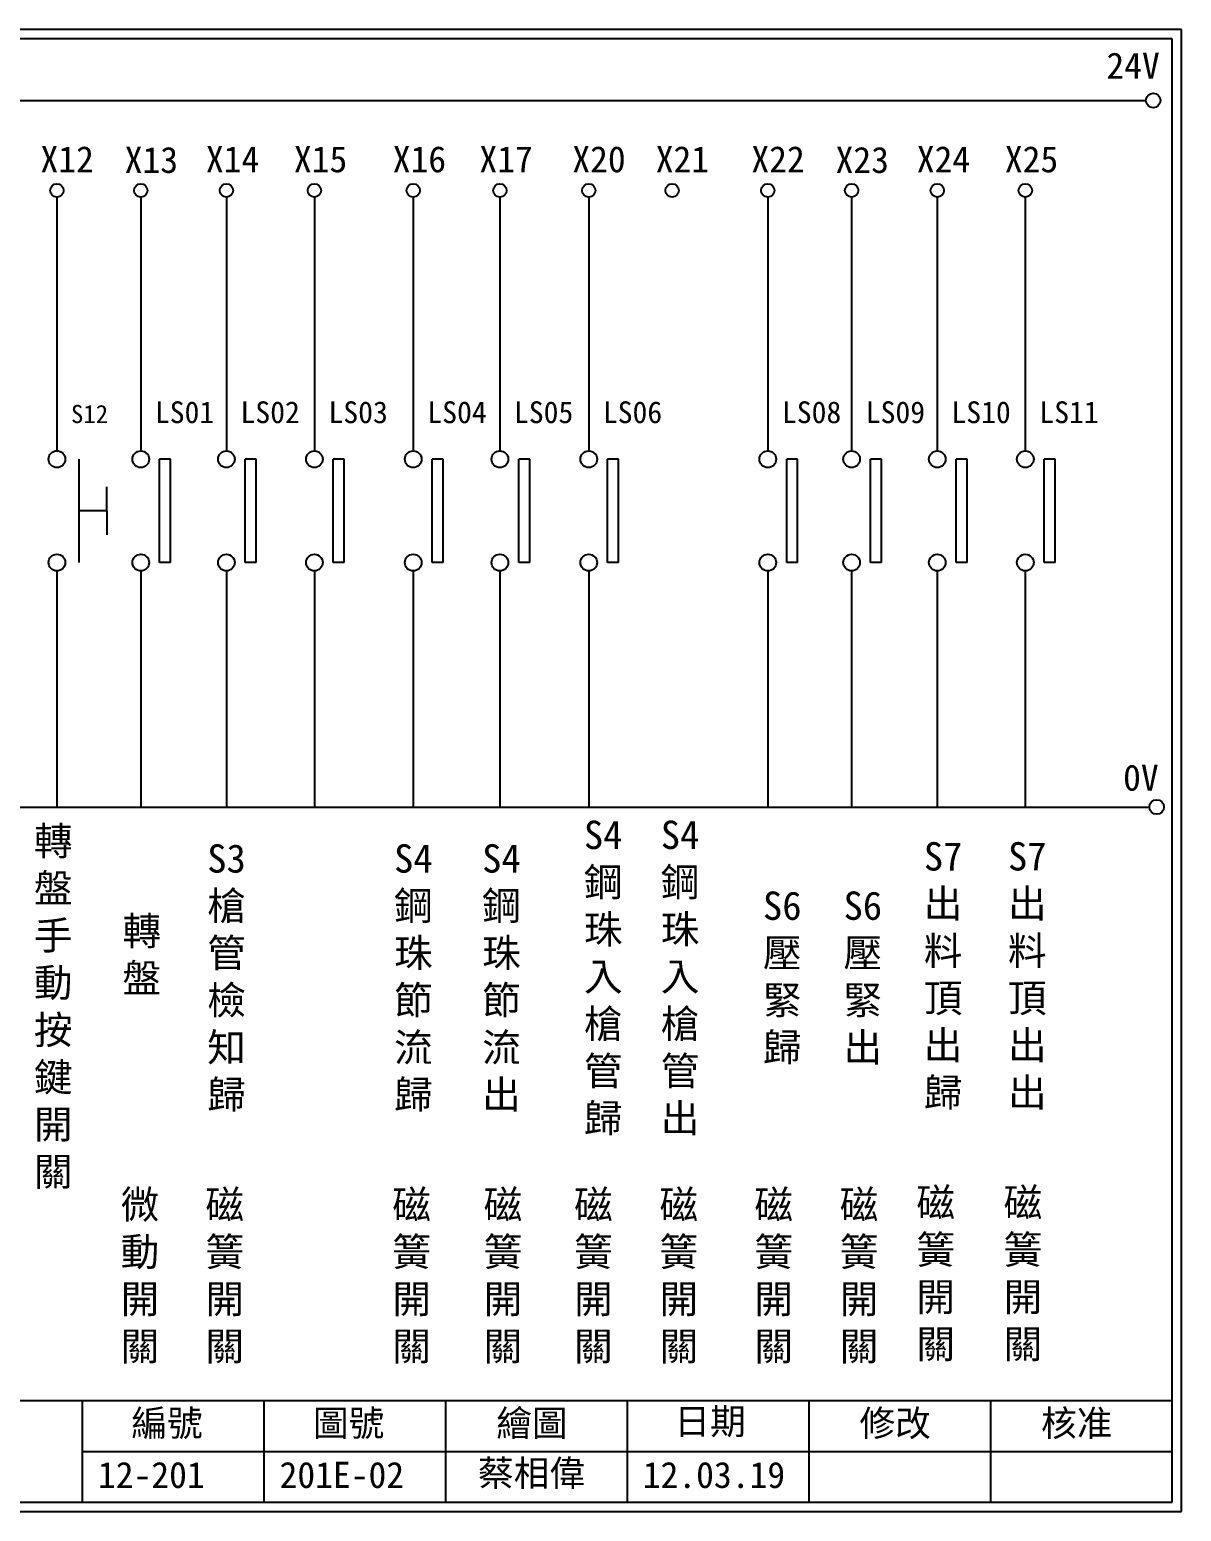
# Model space of a CAD drawing. Extents: x 325 to 612, y 3 to 207.
# Drawn here: x 453.8 to 612.3, y 3 to 207 of the extents above; entities that cross this region are included whole.
import ezdxf

# ---------------------------------------------------------------- set-up
doc = ezdxf.new("R2010")
doc.units = 0
doc.layers.get('0').update_dxf_attribs({"linetype": 'CONTINUOUS'})
doc.layers.add('圖框層', color=7, linetype='CONTINUOUS')
doc.layers.add('標尺寸層', color=3, linetype='CONTINUOUS')
doc.styles.add('CNS', font='romanc.shx', dxfattribs={"bigfont": 'chineset.shx'})
doc.styles.add('STSL', font='KAIU.TTF')

msp = doc.modelspace()

# ---------------------------------------------------------------- linework, layer by layer
for p, q in [((473.18, 147.83), (471.67, 147.83)), ((484.97, 147.83), (483.46, 147.83)), ((497.08, 147.83), (495.58, 147.83)), ((510.69, 147.83), (509.19, 147.83)), ((522.61, 147.83), (521.11, 147.83)), ((534.85, 147.83), (533.34, 147.83)), ((559.5, 147.83), (557.99, 147.83)), ((571.04, 147.83), (569.54, 147.83)), ((582.83, 147.83), (581.33, 147.83)), ((594.94, 147.83), (593.44, 147.83)), ((464.4, 140.73), (464.4, 144.04)), ((464.4, 140.73), (464.4, 137.42)), ((473.18, 133.6), (471.67, 133.6)), ((484.97, 133.6), (483.46, 133.6)), ((497.08, 133.6), (495.58, 133.6)), ((510.69, 133.6), (509.19, 133.6)), ((522.61, 133.6), (521.11, 133.6)), ((534.85, 133.6), (533.34, 133.6)), ((559.5, 133.6), (557.99, 133.6)), ((571.04, 133.6), (569.54, 133.6)), ((582.83, 133.6), (581.33, 133.6)), ((594.94, 133.6), (593.44, 133.6))]:
    msp.add_line(p, q)
for centre in [(608.44, 197.22), (608.92, 99.96)]:
    msp.add_circle(centre, 1)
at = {"layer": '圖框層', "color": 7}
for p, q in [((612.32, 206.97), (325.32, 206.97)), ((612.32, 3), (612.32, 206.97)), ((611.07, 205.72), (326.57, 205.72)), ((611.07, 4.25), (611.07, 205.72)), ((326.57, 18.25), (611.07, 18.25)), ((461.07, 4.25), (461.07, 18.25)), ((486.07, 4.25), (486.07, 18.25)), ((511.07, 4.25), (511.07, 18.25)), ((536.07, 4.25), (536.07, 18.25)), ((561.07, 4.25), (561.07, 18.25)), ((586.07, 4.25), (586.07, 18.25)), ((461.07, 11.25), (611.07, 11.25)), ((326.57, 4.25), (611.07, 4.25)), ((325.32, 3), (612.32, 3))]:
    msp.add_line(p, q, dxfattribs=at)
at = {"layer": '標尺寸層', "color": 7}
for p, q in [((329.84, 197.22), (607.44, 197.22)), ((457.53, 183.91), (457.53, 148.99)), ((469.07, 183.91), (469.07, 148.99)), ((480.86, 183.91), (480.86, 148.99)), ((492.97, 183.91), (492.97, 148.99)), ((506.58, 183.91), (506.58, 148.99)), ((518.51, 183.91), (518.51, 148.99)), ((530.74, 183.91), (530.74, 148.99)), ((555.39, 183.91), (555.39, 148.99)), ((566.93, 183.91), (566.93, 148.99)), ((578.72, 183.91), (578.72, 148.99)), ((590.84, 183.91), (590.84, 148.99)), ((460.53, 147.84), (460.53, 133.61)), ((471.67, 133.6), (471.67, 147.83)), ((473.18, 133.6), (473.18, 147.83)), ((483.46, 133.6), (483.46, 147.83)), ((484.97, 133.6), (484.97, 147.83)), ((495.58, 133.6), (495.58, 147.83)), ((497.08, 133.6), (497.08, 147.83)), ((509.19, 133.6), (509.19, 147.83)), ((510.69, 133.6), (510.69, 147.83)), ((521.11, 133.6), (521.11, 147.83)), ((522.61, 133.6), (522.61, 147.83)), ((533.34, 133.6), (533.34, 147.83)), ((534.85, 133.6), (534.85, 147.83)), ((557.99, 133.6), (557.99, 147.83)), ((559.5, 133.6), (559.5, 147.83)), ((569.54, 133.6), (569.54, 147.83)), ((571.04, 133.6), (571.04, 147.83)), ((581.33, 133.6), (581.33, 147.83)), ((582.83, 133.6), (582.83, 147.83)), ((593.44, 133.6), (593.44, 147.83)), ((594.94, 133.6), (594.94, 147.83)), ((464.4, 140.73), (460.53, 140.73)), ((457.53, 132.46), (457.53, 99.96)), ((469.07, 132.46), (469.07, 99.96)), ((469.07, 132.45), (469.07, 99.96)), ((480.86, 132.46), (480.86, 99.96)), ((480.86, 132.45), (480.86, 99.96)), ((492.97, 132.46), (492.97, 99.96)), ((492.97, 132.45), (492.97, 99.96)), ((506.58, 132.46), (506.58, 99.96)), ((506.58, 132.45), (506.58, 99.96)), ((518.51, 132.46), (518.51, 99.96)), ((518.51, 132.45), (518.51, 99.96)), ((530.74, 132.46), (530.74, 99.96)), ((530.74, 132.45), (530.74, 99.96)), ((555.39, 132.46), (555.39, 99.96)), ((555.39, 132.45), (555.39, 99.96)), ((566.93, 132.46), (566.93, 99.96)), ((566.93, 132.45), (566.93, 99.96)), ((578.72, 132.46), (578.72, 99.96)), ((578.72, 132.45), (578.72, 99.96)), ((590.84, 132.46), (590.84, 99.96)), ((590.84, 132.45), (590.84, 99.96)), ((330.05, 99.96), (607.92, 99.96))]:
    msp.add_line(p, q, dxfattribs=at)
for centre, radius in [((457.53, 184.83), 0.92), ((457.53, 184.83), 0.92), ((469.07, 184.83), 0.92), ((480.86, 184.83), 0.92), ((492.97, 184.83), 0.92), ((506.58, 184.83), 0.92), ((518.51, 184.83), 0.92), ((530.74, 184.83), 0.92), ((542.22, 184.83), 0.92), ((555.39, 184.83), 0.92), ((555.39, 184.83), 0.92), ((566.93, 184.83), 0.92), ((578.72, 184.83), 0.92), ((590.84, 184.83), 0.92), ((457.53, 147.84), 1.15), ((469.07, 147.83), 1.15), ((480.86, 147.83), 1.15), ((492.97, 147.83), 1.15), ((506.58, 147.83), 1.15), ((518.51, 147.83), 1.15), ((530.74, 147.83), 1.15), ((555.39, 147.83), 1.15), ((566.93, 147.83), 1.15), ((578.72, 147.83), 1.15), ((590.84, 147.83), 1.15), ((457.53, 133.61), 1.15), ((469.07, 133.6), 1.15), ((480.86, 133.6), 1.15), ((492.97, 133.6), 1.15), ((506.58, 133.6), 1.15), ((518.51, 133.6), 1.15), ((530.74, 133.6), 1.15), ((555.39, 133.6), 1.15), ((566.93, 133.6), 1.15), ((578.72, 133.6), 1.15), ((590.84, 133.6), 1.15)]:
    msp.add_circle(centre, radius, dxfattribs=at)

# ---------------------------------------------------------------- texts
at = {"layer": '圖框層', "color": 4, "style": 'STSL'}
for s, height, p in [('24V', 3.6, (602, 200.22)), ('X12', 3.6, (455.27, 187.33)), ('X13', 3.6, (466.86, 187.24)), ('X14', 3.6, (478.04, 187.33)), ('X15', 3.6, (490.15, 187.33)), ('X16', 3.6, (503.76, 187.33)), ('X17', 3.6, (515.69, 187.33)), ('X20', 3.6, (528.48, 187.33)), ('X21', 3.6, (539.96, 187.33)), ('X22', 3.6, (553.13, 187.33)), ('X23', 3.6, (564.72, 187.24)), ('X24', 3.6, (575.9, 187.33)), ('X25', 3.6, (588.02, 187.33)), ('S12', 2.5, (459.47, 152.81)), ('LS01', 3, (471.02, 152.8)), ('LS02', 3, (482.81, 152.8)), ('LS03', 3, (494.92, 152.8)), ('LS04', 3, (508.53, 152.8)), ('LS05', 3, (520.45, 152.8)), ('LS06', 3, (532.69, 152.8)), ('LS08', 3, (557.34, 152.8)), ('LS09', 3, (568.88, 152.8)), ('LS10', 3, (580.67, 152.8)), ('LS11', 3, (592.78, 152.8)), ('0V', 3.6, (604.3, 102.2)), ('編號', 3.6, (467.78, 13.34)), ('圖號', 3.6, (492.78, 13.34)), ('繪圖', 3.6, (518.01, 13.34)), ('日期', 3.6, (542.54, 13.59)), ('修改', 3.6, (568.01, 13.34)), ('核准', 3.6, (593.01, 13.34)), ('蔡相偉', 3.6, (515.5, 6.47)), ('12-201', 3.6, (463.18, 6.22)), ('201E-02', 3.6, (488.18, 6.22)), ('12.03.19', 3.6, (538.18, 6.22))]:
    msp.add_text(s, height=height, dxfattribs=at).set_placement(p)
at = {"layer": '標尺寸層', "color": 7, "char_height": 3.9, "width": 4.9608, "style": 'CNS'}
for s, insert, attachment_point in [('{\\fDFKai-SB|b0|i0|c136|p65;S4\\P鋼珠入槍管歸}', (532.73, 76.42), 5), ('{\\fDFKai-SB|b0|i0|c136|p65;S4\\P鋼珠入槍管出}', (543.31, 76.42), 5), ('{\\fDFKai-SB|b0|i0|c136|p65;轉盤手動按鍵開關}', (454.36, 97.23), 1), ('{\\fDFKai-SB|b0|i0|c136|p65;S3槍管檢知歸}', (480.88, 76.42), 5), ('{\\fDFKai-SB|b0|i0|c136|p65;S4\\P鋼珠節流歸}', (506.6, 76.42), 5), ('{\\fDFKai-SB|b0|i0|c136|p65;S4\\P鋼珠節流出}', (518.72, 76.42), 5), ('{\\fDFKai-SB|b0|i0|c136|p65;S7出料頂出歸}', (579.52, 76.71), 5), ('{\\fDFKai-SB|b0|i0|c136|p65;S7出料頂出出}', (591.11, 76.71), 5), ('{\\fDFKai-SB|b0|i0|c136|p65;S6壓緊歸}', (557.38, 76.42), 5), ('{\\fDFKai-SB|b0|i0|c136|p65;S6壓緊出}', (568.47, 76.42), 5), ('{\\fDFKai-SB|b0|i0|c136|p65;轉盤}', (469.21, 79.52), 5), ('{\\fDFKai-SB|b0|i0|c136|p65;微動開關}', (468.96, 35.27), 5), ('{\\fDFKai-SB|b0|i0|c136|p65;磁簧開關}', (480.63, 35.27), 5), ('{\\fDFKai-SB|b0|i0|c136|p65;磁簧開關}', (506.36, 35.27), 5), ('{\\fDFKai-SB|b0|i0|c136|p65;磁簧開關}', (518.93, 35.27), 5), ('{\\fDFKai-SB|b0|i0|c136|p65;磁簧開關}', (531.38, 35.27), 5), ('{\\fDFKai-SB|b0|i0|c136|p65;磁簧開關}', (543.14, 35.27), 5), ('{\\fDFKai-SB|b0|i0|c136|p65;磁簧開關}', (556.2, 35.27), 5), ('{\\fDFKai-SB|b0|i0|c136|p65;磁簧開關}', (567.95, 35.27), 5), ('{\\fDFKai-SB|b0|i0|c136|p65;磁簧開關}', (578.5, 35.56), 5), ('{\\fDFKai-SB|b0|i0|c136|p65;磁簧開關}', (590.51, 35.56), 5)]:
    msp.add_mtext(s, dxfattribs=dict(at, insert=insert, attachment_point=attachment_point))

doc.saveas('drawing.dxf')
